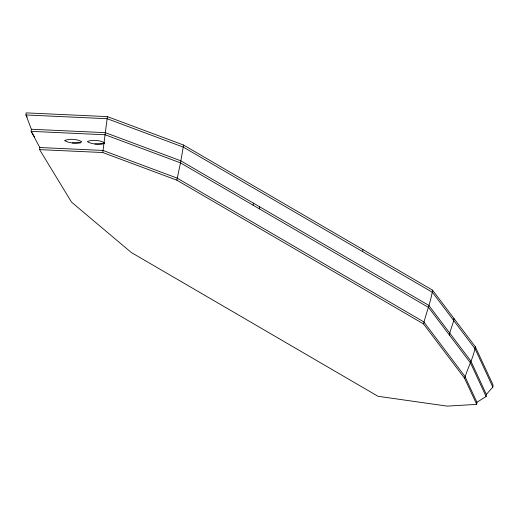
<?xml version="1.0" encoding="UTF-8"?>
<svg xmlns="http://www.w3.org/2000/svg" width="519" height="519" viewBox="0 0 519 519"><rect width="100%" height="100%" fill="white"/><g stroke="black" fill="none" stroke-linecap="round" stroke-linejoin="round"><path stroke-width="0.78" d="M104.098 142.517C99.226 140.143 92.752 139.592 87.627 141.395L87.588 141.843C92.382 144.392 98.844 144.736 104.008 143.16L104.39 143.186L104.098 142.381M476.922 402.27L486.128 396.516L486.342 394.414L492.836 387.077L493.05 384.975L475.3 346.737L432.587 290.173L183.577 145.054L107.401 116.626L26.164 112.876L25.95 114.971L31.367 129.25L31.153 131.352L39.807 147.519L39.593 149.621L71.544 202.157L131.294 252.494L378.027 396.295L447.144 406.124L476.708 404.372L476.922 402.27L464.842 376.249L423.776 321.864L177.044 178.069L102.996 150.439L39.807 147.519M476.708 404.372L464.628 378.351L423.562 323.966L176.83 180.171L102.781 152.534L107.401 116.626M176.83 180.171L180.495 162.882L183.577 145.054M253.162 205.226L253.376 203.13M259.383 208.859L259.597 206.757M362.697 251.663L362.904 249.561M423.562 323.966C426.261 312.678 430.815 301.74 432.587 290.173M449.519 335.177L449.726 333.075L453.729 320.554L453.943 318.458M464.628 378.351C467.749 367.789 473.445 357.792 475.3 346.737M103.923 143.653L104.008 143.16M103.774 143.529L104.04 142.498M72.31 142.926L80.361 142.997M94.964 143.971L103.022 144.042M31.367 129.25L105.383 132.669L180.709 160.78L428.804 305.367L470.863 361.062L486.342 394.414M39.593 149.621L102.781 152.534M27.209 117.041L25.95 114.971L107.186 118.721L183.369 147.149L432.372 292.275L475.086 348.839L492.836 387.077M34.514 136.886L31.153 131.352L105.169 134.771L180.495 162.882L428.59 307.469L470.649 363.164L486.128 396.516M64.966 140.351L64.933 140.798C69.767 143.322 76.351 143.795 81.509 142.011L81.548 141.564C76.708 139.034 70.123 138.567 64.966 140.351"/></g></svg>
